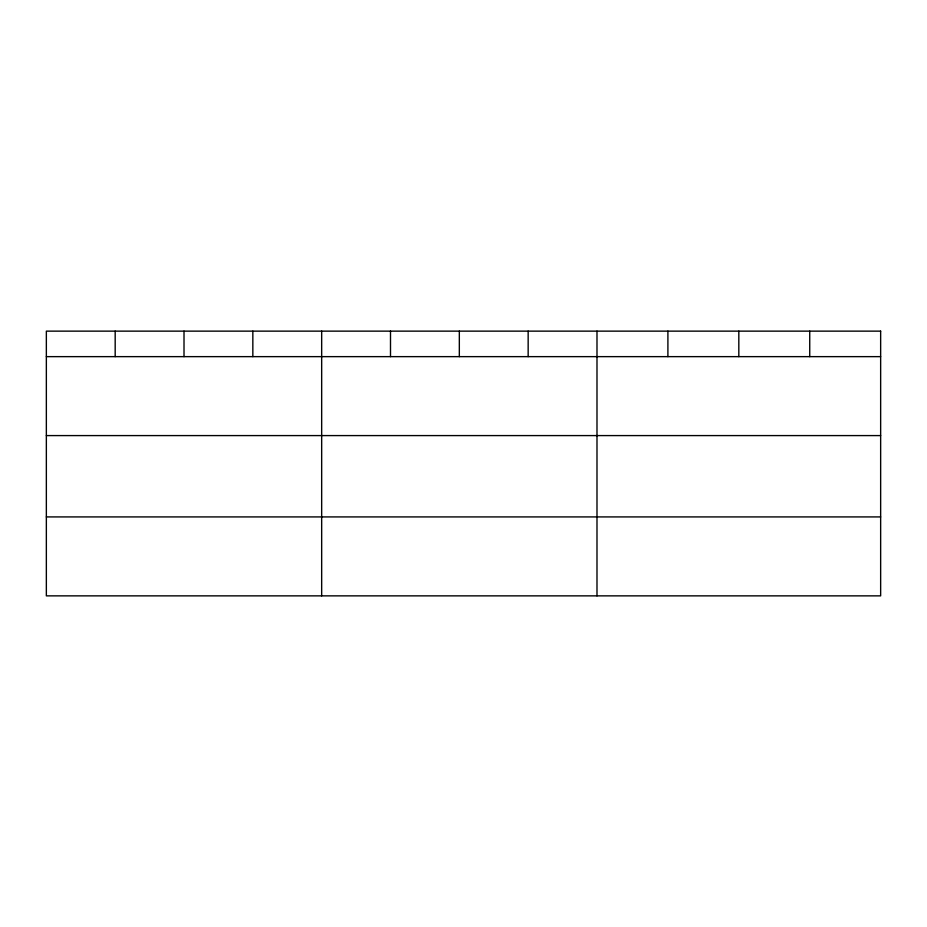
<?xml version="1.0" encoding="UTF-8"?>
<svg xmlns="http://www.w3.org/2000/svg" width="927" height="927" viewBox="0 0 927 927"><rect width="100%" height="100%" fill="white"/><g stroke="black" fill="none" stroke-linecap="round" stroke-linejoin="round"><path stroke-width="1.39" d="M46.35 356.64L880.65 356.64M46.35 435.586L880.65 435.586M46.35 516.918L880.65 516.918M809.734 331.136L809.734 356.64M738.819 331.136L738.819 356.64M667.903 331.136L667.903 356.64M596.988 331.136L596.988 595.864M528.158 331.136L528.158 356.64M459.328 331.136L459.328 356.64M390.499 331.136L390.499 356.64M321.669 331.136L321.669 595.864M252.839 331.136L252.839 356.64M184.01 331.136L184.01 356.64M115.18 331.136L115.18 356.64M880.65 331.136L46.35 331.136L46.35 595.864L880.65 595.864L880.65 331.136"/></g></svg>
